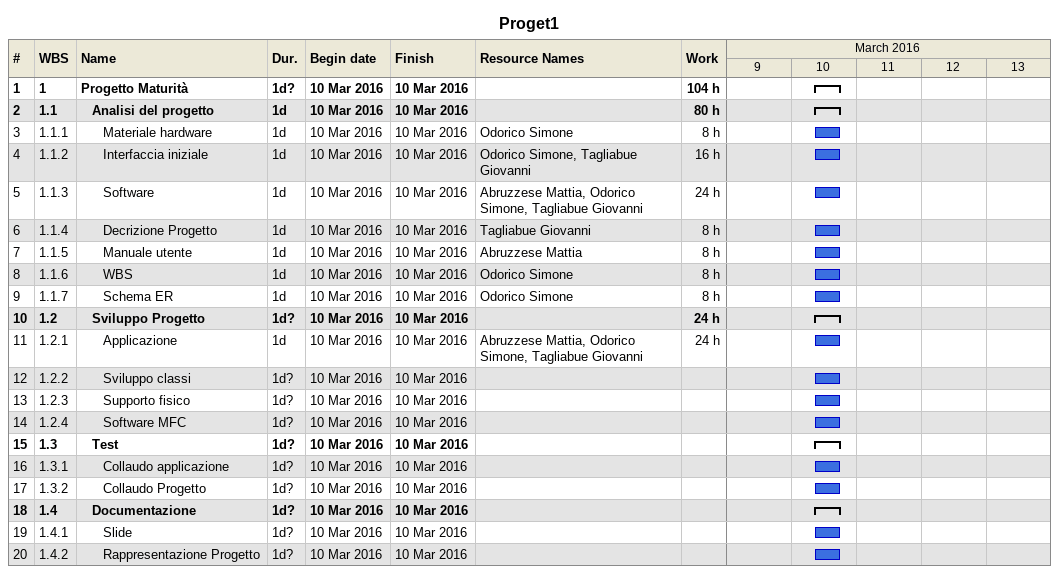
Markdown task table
Proget1

| ID | WBS | Task | Duration | Start | Finish | Resources | Work (h) |
|---|---|---|---|---|---|---|---|
| 1 | 1 | **Progetto Maturità** | 1d? | 2016-03-10 | 2016-03-10 |  | 104 |
| 2 | 1.1 | **Analisi del progetto** | 1d | 2016-03-10 | 2016-03-10 |  | 80 |
| 3 | 1.1.1 | Materiale hardware | 1d | 2016-03-10 | 2016-03-10 | Odorico Simone | 8 |
| 4 | 1.1.2 | Interfaccia iniziale | 1d | 2016-03-10 | 2016-03-10 | Odorico Simone, Tagliabue Giovanni | 16 |
| 5 | 1.1.3 | Software | 1d | 2016-03-10 | 2016-03-10 | Abruzzese Mattia, Odorico Simone, Tagliabue Giovanni | 24 |
| 6 | 1.1.4 | Decrizione Progetto | 1d | 2016-03-10 | 2016-03-10 | Tagliabue Giovanni | 8 |
| 7 | 1.1.5 | Manuale utente | 1d | 2016-03-10 | 2016-03-10 | Abruzzese Mattia | 8 |
| 8 | 1.1.6 | WBS | 1d | 2016-03-10 | 2016-03-10 | Odorico Simone | 8 |
| 9 | 1.1.7 | Schema ER | 1d | 2016-03-10 | 2016-03-10 | Odorico Simone | 8 |
| 10 | 1.2 | **Sviluppo Progetto** | 1d? | 2016-03-10 | 2016-03-10 |  | 24 |
| 11 | 1.2.1 | Applicazione | 1d | 2016-03-10 | 2016-03-10 | Abruzzese Mattia, Odorico Simone, Tagliabue Giovanni | 24 |
| 12 | 1.2.2 | Sviluppo classi | 1d? | 2016-03-10 | 2016-03-10 |  |  |
| 13 | 1.2.3 | Supporto fisico | 1d? | 2016-03-10 | 2016-03-10 |  |  |
| 14 | 1.2.4 | Software MFC | 1d? | 2016-03-10 | 2016-03-10 |  |  |
| 15 | 1.3 | **Test** | 1d? | 2016-03-10 | 2016-03-10 |  |  |
| 16 | 1.3.1 | Collaudo applicazione | 1d? | 2016-03-10 | 2016-03-10 |  |  |
| 17 | 1.3.2 | Collaudo Progetto | 1d? | 2016-03-10 | 2016-03-10 |  |  |
| 18 | 1.4 | **Documentazione** | 1d? | 2016-03-10 | 2016-03-10 |  |  |
| 19 | 1.4.1 | Slide | 1d? | 2016-03-10 | 2016-03-10 |  |  |
| 20 | 1.4.2 | Rappresentazione Progetto | 1d? | 2016-03-10 | 2016-03-10 |  |  |
